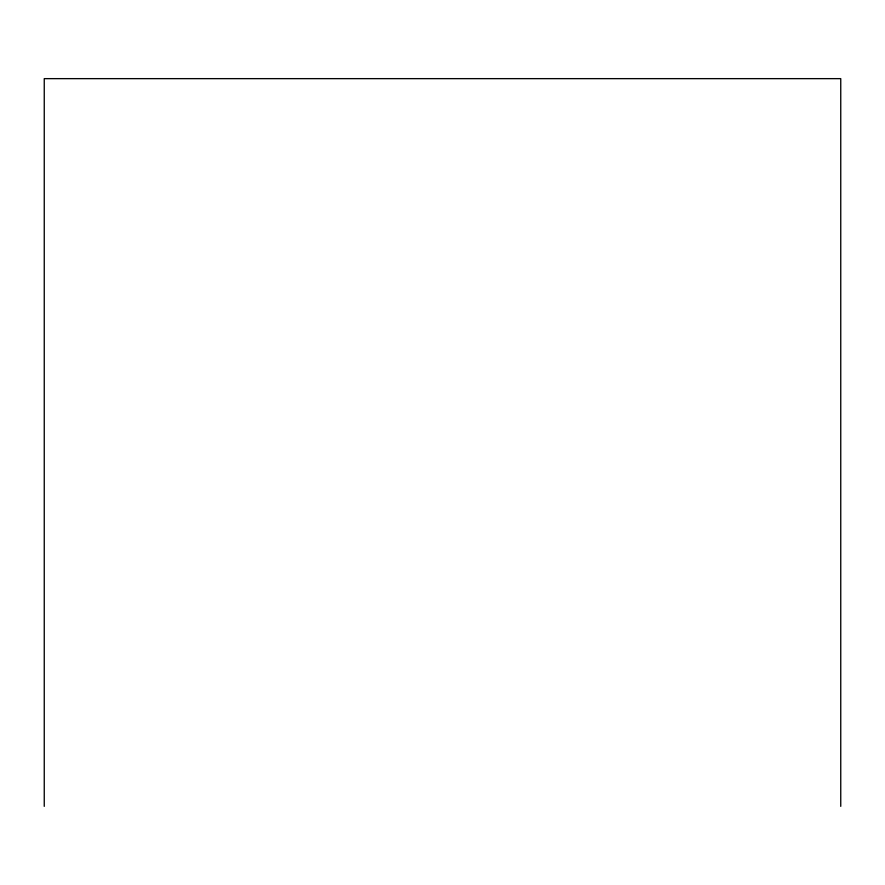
<?xml version="1.0" encoding="UTF-8"?>
<svg xmlns="http://www.w3.org/2000/svg" width="885" height="885" viewBox="0 0 885 885"><rect width="100%" height="100%" fill="white"/><g stroke="black" fill="none" stroke-linecap="round" stroke-linejoin="round"><path stroke-width="1.33" d="M840.75 806.357L840.75 78.643L44.25 78.643L44.25 806.357"/></g></svg>
